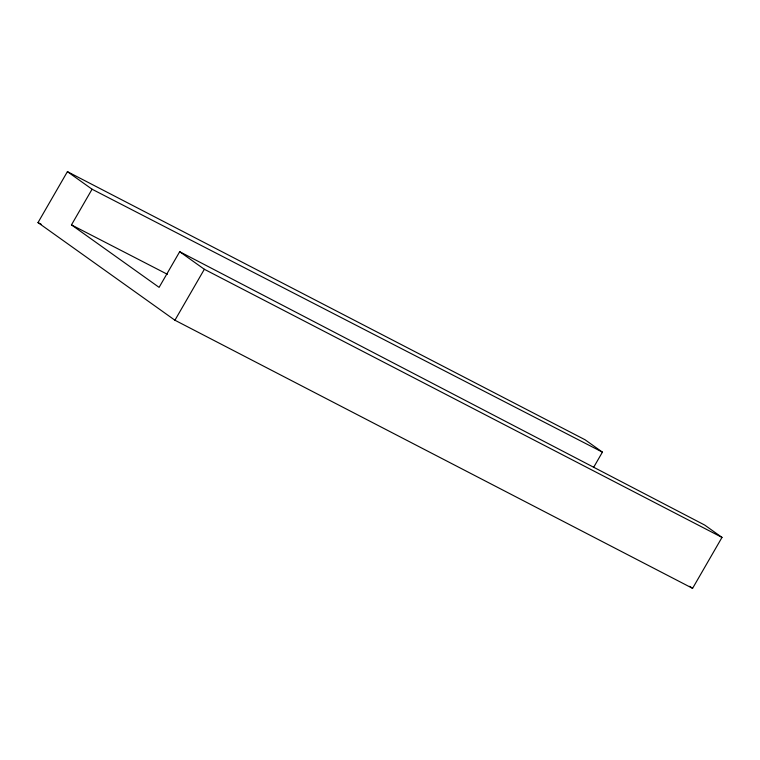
<?xml version="1.0" encoding="UTF-8"?>
<svg xmlns="http://www.w3.org/2000/svg" width="760" height="760" viewBox="0 0 760 760"><rect width="100%" height="100%" fill="white"/><g stroke="black" fill="none" stroke-linecap="round" stroke-linejoin="round"><path stroke-width="1.14" d="M67.412 171.655L92.064 189.221L71.469 224.884L159.106 287.365L179.692 251.702L704.653 525.036L722 537.406L692.588 588.344L174.923 320.226L38 222.594L67.412 171.655L585.077 439.774L602.414 452.143L593.589 467.428M174.923 320.226L204.345 269.277L179.692 251.702M92.064 189.221L602.414 452.143M71.469 224.884L167.428 274.322M204.345 269.277L722 537.406M38 222.594L41.163 224.238M689.69 586.283L692.588 588.344"/></g></svg>
